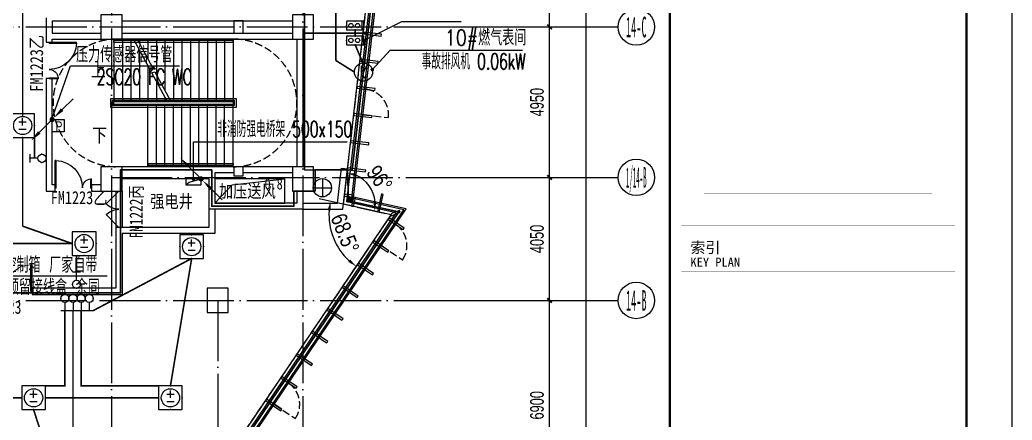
# Model space of a CAD drawing. Extents: x -233336 to 840473, y -28113 to 330904.
# Drawn here: x 106590 to 139220, y 92861 to 106034 of the extents above; entities that cross this region are included whole.
import ezdxf
from ezdxf.enums import TextEntityAlignment as Align
from ezdxf.xclip import XClip

# ---------------------------------------------------------------- set-up
doc = ezdxf.new("R2010")
doc.units = 0
doc.header["$LTSCALE"] = 1000
doc.header["$XCLIPFRAME"] = 2
for name, pattern in [('104-14# 核心筒$0$DASH', [0.35, 0.25, -0.1]), ('104-14# 核心筒$0$DOTE', [2.42, 2, -0.2, 0.02, -0.2]), ('14#楼幕墙$0$DASH', [0.35, 0.25, -0.1]), ('DASH', [0.35, 0.25, -0.1]), ('X-104 14#平面$0$$0$DASH', [0.35, 0.25, -0.1])]:
    doc.linetypes.add(name, pattern=pattern)
doc.layers.get('0').update_dxf_attribs({"linetype": 'CONTINUOUS'})
doc.layers.get('Defpoints').update_dxf_attribs({"linetype": 'CONTINUOUS'})
for name, color, linetype in [('104-14# 核心筒$0$01-标注_符号', 8, 'CONTINUOUS'), ('104-14# 核心筒$0$01-标注_轴线坐标', 8, 'CONTINUOUS'), ('104-14# 核心筒$0$02-TEXT_标注', 9, 'CONTINUOUS'), ('104-14# 核心筒$0$A-E_栏杆', 8, 'CONTINUOUS'), ('104-14# 核心筒$0$A-E_电梯', 8, 'CONTINUOUS'), ('104-14# 核心筒$0$A_AXIS-轴线', 8, '104-14# 核心筒$0$DOTE'), ('104-14# 核心筒$0$A_STR-砌块墙', 7, 'CONTINUOUS'), ('104-14# 核心筒$0$A_STR-砼柱', 8, 'CONTINUOUS'), ('104-14# 核心筒$0$AXIS_TEXT', 7, 'CONTINUOUS'), ('104-14# 核心筒$0$DOOR_FIRE', 8, 'CONTINUOUS'), ('104-14# 核心筒$0$DOOR_FIRE_TEXT', 7, 'CONTINUOUS'), ('104-14# 核心筒$0$DUCT-新风管立管', 3, 'CONTINUOUS'), ('104-14# 核心筒$0$DUCT-新风管端线', 2, 'CONTINUOUS'), ('14#楼幕墙$0$A-C_玻璃幕墙', 8, 'CONTINUOUS'), ('14#楼幕墙$0$A-C_窗', 8, 'CONTINUOUS'), ('AXIS_TEXT', 7, 'CONTINUOUS'), ('DIM-箱柜', 80, 'CONTINUOUS'), ('DUCT-加压送风管立管', 1, 'CONTINUOUS'), ('EQUIP-动力', 80, 'CONTINUOUS'), ('EQUIP-照明', 80, 'CONTINUOUS'), ('EQUIP-箱柜', 80, 'CONTINUOUS'), ('LWIRE', 80, 'CONTINUOUS'), ('TEL_LEAD', 80, 'CONTINUOUS'), ('WIRE-动力控制', 160, 'DASH'), ('WIRE-插座', 160, 'CONTINUOUS'), ('X-104 14#平面$0$01-标注_尺寸', 8, 'CONTINUOUS'), ('X-104 14#平面$0$02-TEXT_标注', 9, 'CONTINUOUS'), ('X-104 14#平面$0$02-TEXT_门窗', 9, 'CONTINUOUS'), ('X-104 14#平面$0$A-C_玻璃幕墙', 8, 'CONTINUOUS'), ('X-104 14#平面$0$A-C_门', 8, 'CONTINUOUS'), ('X-104 14#平面$0$A-TECH_结构', 8, 'CONTINUOUS'), ('X-104 14#平面$0$A_STR-砌块墙', 7, 'CONTINUOUS'), ('X-104 14#平面$0$DOOR_FIRE', 8, 'CONTINUOUS'), ('X-104 14#平面$0$DOOR_FIRE_TEXT', 7, 'CONTINUOUS')]:
    doc.layers.add(name, color=color, linetype=linetype)
doc.layers.add('104-14# 核心筒$0$04-不打印_辅助线', color=8, linetype='CONTINUOUS', plot=False)
doc.layers.add('2019.06.25燃气表间不打印', color=7, linetype='CONTINUOUS', plot=False)
doc.layers.add('X-104 14#平面$0$000套内', color=8, linetype='CONTINUOUS', lineweight=30)
doc.styles.add('104-14# 核心筒$0$_TCH_AXIS', font='STXIHEI.TTF', dxfattribs={"width": 0.8})
doc.styles.add('104-14# 核心筒$0$_TCH_DIM', font='ros.shx', dxfattribs={"bigfont": 'jd.shx'})
doc.styles.add('104-14# 核心筒$0$_TCH_DIM_T3', font='ros.shx', dxfattribs={"width": 0.705882, "bigfont": 'jd.shx'})
doc.styles.add('104-14# 核心筒$0$_TCH_SPACE', font='STXIHEI.TTF', dxfattribs={"width": 0.8, "height": 5})
doc.styles.add('104-14# 核心筒$0$_TCH_WINDOW', font='STXIHEI.TTF', dxfattribs={"width": 0.8, "height": 3.5})
doc.styles.add('104-14# 核心筒$0$Standard', font='STXIHEI.TTF', dxfattribs={"width": 0.8})
doc.styles.add('_TEL_DIM', font='ROMANS2', dxfattribs={"width": 0.8, "height": 3.5, "bigfont": 'HZDF2'})
doc.styles.add('COMPLEX', font='COMPLEX')
doc.styles.add('ros.jd', font='ROS', dxfattribs={"width": 0.8, "bigfont": 'JD'})
doc.styles.get("Standard").update_dxf_attribs({"font": 'GBENOR', "bigfont": 'GBCBIG'})
doc.styles.add('X-104 14#平面$0$_TCH_DIM_T3', font='ros.shx', dxfattribs={"width": 0.8, "bigfont": 'jd.shx'})
doc.styles.add('X-104 14#平面$0$_TCH_WINDOW', font='STXIHEI.TTF', dxfattribs={"width": 0.75, "height": 3.5})
doc.styles.add('X-104 14#平面$0$Standard', font='STXIHEI.TTF', dxfattribs={"width": 0.8})
doc.styles.add('图签信息$0$华文细黑', font='STXIHEI.TTF', dxfattribs={"height": 10})
doc.dimstyles.new('104-14# 核心筒$0$_TCH_ARCH&&150', dxfattribs={"dimtxt": 446.25, "dimasz": 150, "dimexe": 375, "dimexo": 450, "dimgap": 189.375, "dimtad": 1, "dimdec": 0, "dimzin": 0, "dimdsep": 46, "dimtxsty": '104-14# 核心筒$0$_TCH_DIM_T3', "dimblk": '104-14# 核心筒$0$_ArchTick', "dimcen": 0.09, "dimclrt": 7, "dimazin": 2, "dimtfac": 1, "dimtdec": 0, "dimtix": 1, "dimtmove": 2, "dimatfit": 3, "dimfxl": 0, "dimtolj": 1, "dimtzin": 0, "dimarcsym": 0})
doc.dimstyles.new('X-104 14#平面$0$_TCH_ARROW&&150', dxfattribs={"dimtxt": 525, "dimasz": 300, "dimexe": 375, "dimexo": 450, "dimgap": 150, "dimtad": 1, "dimdec": 0, "dimzin": 0, "dimdsep": 46, "dimtxsty": 'X-104 14#平面$0$_TCH_DIM_T3', "dimcen": 0.09, "dimclrt": 7, "dimazin": 2, "dimtfac": 1, "dimtdec": 0, "dimtix": 1, "dimtmove": 2, "dimatfit": 3, "dimfxl": 0, "dimtolj": 1, "dimtzin": 0, "dimarcsym": 0})

# ---------------------------------------------------------------- blocks, each defined once
blk = doc.blocks.new('$equip$00001811')
blk.add_circle((0, 0), 0.5)
for centre, radius, start, end in [((-0.073, -0.273), 0.0768, 17.2272, 184.2164), ((0.073, -0.227), 0.0769, 197.2591, 5.1179)]:
    blk.add_arc(centre, radius, start, end)
at = {"color": 7, "style": '_TEL_DIM'}
blk.add_attdef('$TEXT$', text='', height=0.4, dxfattribs=at).set_placement((0.001, 0.137), align=Align.MIDDLE_CENTER)
at = {"color": 7, "style": '_TEL_DIM', "flags": 1}
blk.add_attdef('A', text='', height=0.00002, dxfattribs=at).set_placement((0, 0), align=Align.MIDDLE_CENTER)
blk = doc.blocks.new('图框-A1+1-4')
for points, const_width in [([(0, 0), (1051, 0), (1051, 594), (0, 594)], 0.05), ([(976, 584), (25, 584), (25, 10), (976, 10)], 0.5)]:
    blk.add_lwpolyline(points, close=True, dxfattribs=dict(const_width=const_width))
blk = doc.blocks.new('图签信息')
at = {"const_width": 0.5}
blk.add_lwpolyline([(-65, 0), (0, 0), (0, 500.5), (-65, 500.5)], close=True, dxfattribs=at)
at = {"const_width": 0.05}
for points in [[(-62.5, 404.92), (-62.5, 227.83)], [(-62.5, 227.83), (-2.5, 227.83), (-2.5, 404.92)], [(-57.5, 234.85), (-7.5, 234.85)], [(-62.5, 227.83), (-2.5, 227.83)], [(-62.5, 217.74), (-2.5, 217.74)]]:
    blk.add_lwpolyline(points, dxfattribs=at)
at = {"style": '图签信息$0$华文细黑'}
for s, height, p in [('索引', 2.4, (-60.5, 224.14)), ('KEY PLAN', 2, (-60.5, 220.74))]:
    blk.add_text(s, height=height, dxfattribs=at).set_placement(p, align=Align.TOP_LEFT)
blk = doc.blocks.new('图签-A1')
at = {"color": 2}
blk.add_blockref('图签信息', (0, 0), dxfattribs=at)
blk = doc.blocks.new('14#楼幕墙$0$A$C103B1A8E')
blk.add_lwpolyline([(0, 0), (60, 0), (60, 600), (0, 600)], close=True)
blk = doc.blocks.new('14#楼幕墙$0$A$C678332E3')
blk.add_lwpolyline([(0, 0), (60, 0), (60, 300), (0, 300)], close=True)
blk = doc.blocks.new('14#楼幕墙$0$A$C09283E46')
for name, p, rotation in [('14#楼幕墙$0$A$C103B1A8E', (78635, 14194), 80.9518973650202), ('14#楼幕墙$0$A$C103B1A8E', (78494, 13305), 80.9518973650202), ('14#楼幕墙$0$A$C103B1A8E', (78352, 12416), 80.9518973650202), ('14#楼幕墙$0$A$C103B1A8E', (78211, 11528), 80.9518973650202), ('14#楼幕墙$0$A$C103B1A8E', (78069, 10639), 80.9518973650202), ('14#楼幕墙$0$A$C103B1A8E', (77927, 9750), 80.9518973650202), ('14#楼幕墙$0$A$C678332E3', (77494, 8938), 80.95189736021817), ('14#楼幕墙$0$A$C678332E3', (77417, 8648), 344.9518973637133), ('14#楼幕墙$0$A$C103B1A8E', (78470, 8986), 164.951897365091), ('14#楼幕墙$0$A$C103B1A8E', (79082, 7800), 53.45189736508175), ('14#楼幕墙$0$A$C678332E3', (78697, 8330), 289.2018973650997), ('14#楼幕墙$0$A$C103B1A8E', (78546, 7077), 53.45189736508175), ('14#楼幕墙$0$A$C103B1A8E', (78010, 6354), 53.45189736508175), ('14#楼幕墙$0$A$C103B1A8E', (77474, 5631), 53.45189736508175), ('14#楼幕墙$0$A$C103B1A8E', (76938, 4908), 53.45189736508175), ('14#楼幕墙$0$A$C103B1A8E', (76402, 4185), 53.45189736508175), ('14#楼幕墙$0$A$C103B1A8E', (75866, 3462), 53.45189736508175), ('14#楼幕墙$0$A$C103B1A8E', (75330, 2739), 53.45189736508175), ('14#楼幕墙$0$A$C103B1A8E', (74794, 2016), 53.45189736508175)]:
    blk.add_blockref(name, p, dxfattribs=dict(rotation=rotation))
blk = doc.blocks.new('14#楼幕墙$0$A$C2CD63A88')
at = {"linetype": '14#楼幕墙$0$DASH'}
blk.add_lwpolyline([(0, 670), (0, -170)], dxfattribs=at)
blk.add_arc((0, 670), 840, 270, 0, dxfattribs=at)
blk = doc.blocks.new('14#楼幕墙$0$$LinePat$岩棉板')
at = {"color": 0}
for p, q in [((0, -17), (12, -67)), ((12, -67), (24, -17))]:
    blk.add_line(p, q, dxfattribs=at)
for centre, start, end in [((12, -17), 0, 180), ((0, -67), 270, 0), ((24, -67), 180, 270)]:
    blk.add_arc(centre, 12, start, end, dxfattribs=at)
at = {"layer": 'Defpoints'}
blk.add_point((0, 0), dxfattribs=at)
at = {"layer": 'Defpoints', "color": 0}
blk.add_point((24, -84), dxfattribs=at)
blk = doc.blocks.new('14#楼幕墙')
at = {"layer": '14#楼幕墙$0$A-C_玻璃幕墙'}
for p, q in [((117234, 99966), (120415, 127674)), ((117344, 100044), (120524, 127748)), ((117508, 100161), (120687, 127858)), ((117563, 100200), (120742, 127895)), ((119297, 99814), (117563, 100200)), ((118802, 99617), (117234, 99966)), ((118967, 99683), (117344, 100044)), ((119215, 99782), (117508, 100161)), ((108911, 84979), (118802, 99617)), ((108961, 84876), (118967, 99683)), ((109037, 84720), (119215, 99782)), ((109062, 84668), (119297, 99814))]:
    blk.add_line(p, q, dxfattribs=at)
at = {"color": 8, "yscale": 1.782568518697715, "zscale": 1.782568518697715}
for p, xscale, rotation in [((117344, 100044), -1.87584175739491, 167.4518973650963), ((117354, 100134), 1.875841757394768, 83.45189736510692), ((117359, 100179), 1.875841757394768, 83.45189736510692), ((117388, 100035), -1.87584175739491, 167.4518973650963), ((117344, 100044), 1.875841757394768, 83.45189736510692), ((117349, 100089), 1.875841757394768, 83.45189736510692), ((117432, 100025), -1.87584175739491, 167.4518973650963), ((117476, 100015), -1.87584175739491, 167.4518973650963)]:
    blk.add_blockref('14#楼幕墙$0$$LinePat$岩棉板', p, dxfattribs=dict(at, xscale=xscale, rotation=rotation))
at = {"layer": '14#楼幕墙$0$A-C_玻璃幕墙', "rotation": 2.499999999999448}
blk.add_blockref('14#楼幕墙$0$A$C09283E46', (40532, 87891), dxfattribs=at)
at = {"layer": '14#楼幕墙$0$A-C_窗'}
for p, rotation in [((118540, 102836), 83.45189736509042), ((119035, 98230), 55.95189736508349), ((115508, 93010), 55.95189736508349)]:
    blk.add_blockref('14#楼幕墙$0$A$C2CD63A88', p, dxfattribs=dict(at, rotation=rotation))
blk = doc.blocks.new('104-14# 核心筒$0$$DorLib2D$00000225')
at = {"color": 0}
for p, q in [((0.475, -0.001), (0.475, 0.752)), ((0.475, 0.752), (0.5, 0.752)), ((0.5, -0.001), (0.5, 0.752)), ((-0.5, 0), (-0.5, 0.252)), ((-0.475, 0.252), (-0.5, 0.252)), ((-0.475, 0), (-0.475, 0.252)), ((-0.475, 0), (-0.5, 0)), ((0.475, -0.001), (0.5, -0.001))]:
    blk.add_line(p, q, dxfattribs=at)
for centre, radius, start, end in [((0.505, -0.002), 0.755, 92.2493, 179.7238), ((-0.501, 0.003), 0.251, 359.7899, 84.0974)]:
    blk.add_arc(centre, radius, start, end, dxfattribs=at)
blk = doc.blocks.new('_FZHK')
blk.add_lwpolyline([(-0.5, -0.5), (0.5, -0.5), (0.5, 0.5), (-0.5, 0.5)], close=True)
blk = doc.blocks.new('_AXISO')
blk.add_circle((0, 0), 0.5)
at = {"layer": 'AXIS_TEXT', "style": 'COMPLEX', "width": 1.041667}
blk.add_attdef('A', text='', height=0.56, dxfattribs=at).set_placement((-0.25, -0.28), (0.25, -0.28), align=Align.FIT)
blk = doc.blocks.new('104-14# 核心筒$0$_ArchTick')
at = {"color": 0, "linetype": 'ByBlock', "const_width": 0.4}
blk.add_lwpolyline([(-0.5, -0.5), (0.5, 0.5)], dxfattribs=at)
blk = doc.blocks.new('*D350')
at = {"layer": '104-14# 核心筒$0$01-标注_轴线坐标', "color": 0, "lineweight": -2}
for p, q in [((120710, 133825), (125585, 133825)), ((125210, 84184), (125210, 133825)), ((120710, 84184), (125585, 84184))]:
    blk.add_line(p, q, dxfattribs=at)
at = {"layer": 'Defpoints', "color": 0}
for p in [(120260, 133825), (125210, 133825), (120260, 84184)]:
    blk.add_point(p, dxfattribs=at)
at = {"layer": '104-14# 核心筒$0$01-标注_轴线坐标', "color": 0, "lineweight": -2, "xscale": 150, "yscale": 150, "zscale": 150}
for p, rotation in [((125210, 133825), 90), ((125210, 84184), 270)]:
    blk.add_blockref('104-14# 核心筒$0$_ArchTick', p, dxfattribs=dict(at, rotation=rotation))
at = {"layer": '104-14# 核心筒$0$01-标注_轴线坐标', "color": 7, "insert": (124797, 109004), "char_height": 446.2, "attachment_point": 5, "rotation": 90, "style": '104-14# 核心筒$0$_TCH_DIM_T3'}
blk.add_mtext('\\A1;49641', dxfattribs=at)
blk = doc.blocks.new('*D353')
at = {"layer": '104-14# 核心筒$0$01-标注_轴线坐标', "color": 0, "lineweight": -2}
for p, q in [((120710, 96800), (124385, 96800)), ((124010, 89900), (124010, 96800)), ((120710, 89900), (124385, 89900))]:
    blk.add_line(p, q, dxfattribs=at)
at = {"layer": 'Defpoints', "color": 0}
for p in [(120260, 96800), (124010, 96800), (120260, 89900)]:
    blk.add_point(p, dxfattribs=at)
at = {"layer": '104-14# 核心筒$0$01-标注_轴线坐标', "color": 0, "lineweight": -2, "xscale": 150, "yscale": 150, "zscale": 150}
for p, rotation in [((124010, 96800), 90), ((124010, 89900), 270)]:
    blk.add_blockref('104-14# 核心筒$0$_ArchTick', p, dxfattribs=dict(at, rotation=rotation))
at = {"layer": '104-14# 核心筒$0$01-标注_轴线坐标', "color": 7, "insert": (123597, 93350), "char_height": 446.2, "attachment_point": 5, "rotation": 90, "style": '104-14# 核心筒$0$_TCH_DIM_T3'}
blk.add_mtext('\\A1;6900', dxfattribs=at)
blk = doc.blocks.new('*D354')
at = {"layer": '104-14# 核心筒$0$01-标注_轴线坐标', "color": 0, "lineweight": -2}
for p, q in [((120710, 100850), (124385, 100850)), ((124010, 96800), (124010, 100850)), ((120710, 96800), (124385, 96800))]:
    blk.add_line(p, q, dxfattribs=at)
at = {"layer": 'Defpoints', "color": 0}
for p in [(120260, 100850), (124010, 100850), (120260, 96800)]:
    blk.add_point(p, dxfattribs=at)
at = {"layer": '104-14# 核心筒$0$01-标注_轴线坐标', "color": 0, "lineweight": -2, "xscale": 150, "yscale": 150, "zscale": 150}
for p, rotation in [((124010, 100850), 90), ((124010, 96800), 270)]:
    blk.add_blockref('104-14# 核心筒$0$_ArchTick', p, dxfattribs=dict(at, rotation=rotation))
at = {"layer": '104-14# 核心筒$0$01-标注_轴线坐标', "color": 7, "insert": (123597, 98825), "char_height": 446.2, "attachment_point": 5, "rotation": 90, "style": '104-14# 核心筒$0$_TCH_DIM_T3'}
blk.add_mtext('\\A1;4050', dxfattribs=at)
blk = doc.blocks.new('*D355')
at = {"layer": '104-14# 核心筒$0$01-标注_轴线坐标', "color": 0, "lineweight": -2}
for p, q in [((120710, 105800), (124385, 105800)), ((124010, 100850), (124010, 105800)), ((120710, 100850), (124385, 100850))]:
    blk.add_line(p, q, dxfattribs=at)
at = {"layer": 'Defpoints', "color": 0}
for p in [(120260, 105800), (124010, 105800), (120260, 100850)]:
    blk.add_point(p, dxfattribs=at)
at = {"layer": '104-14# 核心筒$0$01-标注_轴线坐标', "color": 0, "lineweight": -2, "xscale": 150, "yscale": 150, "zscale": 150}
for p, rotation in [((124010, 105800), 90), ((124010, 100850), 270)]:
    blk.add_blockref('104-14# 核心筒$0$_ArchTick', p, dxfattribs=dict(at, rotation=rotation))
at = {"layer": '104-14# 核心筒$0$01-标注_轴线坐标', "color": 7, "insert": (123597, 103325), "char_height": 446.2, "attachment_point": 5, "rotation": 90, "style": '104-14# 核心筒$0$_TCH_DIM_T3'}
blk.add_mtext('\\A1;4950', dxfattribs=at)
blk = doc.blocks.new('*D356')
at = {"layer": '104-14# 核心筒$0$01-标注_轴线坐标', "color": 0, "lineweight": -2}
for p, q in [((120710, 110750), (124385, 110750)), ((124010, 105800), (124010, 110750)), ((120710, 105800), (124385, 105800))]:
    blk.add_line(p, q, dxfattribs=at)
at = {"layer": 'Defpoints', "color": 0}
for p in [(120260, 110750), (124010, 110750), (120260, 105800)]:
    blk.add_point(p, dxfattribs=at)
at = {"layer": '104-14# 核心筒$0$01-标注_轴线坐标', "color": 0, "lineweight": -2, "xscale": 150, "yscale": 150, "zscale": 150}
for p, rotation in [((124010, 110750), 90), ((124010, 105800), 270)]:
    blk.add_blockref('104-14# 核心筒$0$_ArchTick', p, dxfattribs=dict(at, rotation=rotation))
at = {"layer": '104-14# 核心筒$0$01-标注_轴线坐标', "color": 7, "insert": (123597, 108275), "char_height": 446.2, "attachment_point": 5, "rotation": 90, "style": '104-14# 核心筒$0$_TCH_DIM_T3'}
blk.add_mtext('\\A1;4950', dxfattribs=at)
blk = doc.blocks.new('X-104 14#平面$0$rqg')
at = {"color": 3}
for p, q in [((-300, 0), (300, 0)), ((0, 300), (0, -300))]:
    blk.add_line(p, q, dxfattribs=at)
blk.add_circle((0, 0), 300, dxfattribs=at)
blk = doc.blocks.new('X-104 14#平面$0$$DorLib2D$00000002')
for p, q in [((-0.5, 0), (-0.5, 0.4875)), ((-0.475, 0.4875), (-0.5, 0.4875)), ((-0.475, 0), (-0.475, 0.4875)), ((0.475, 0), (0.475, 0.4875)), ((0.475, 0.4875), (0.5, 0.4875)), ((0.5, 0), (0.5, 0.4875)), ((-0.5, 0), (-0.475, 0)), ((0.5, 0), (0.475, 0))]:
    blk.add_line(p, q)
at = {"lineweight": 13}
for centre, start, end in [((-0.4875, 0), 0, 88.53072), ((0.4875, 0), 91.46928, 180)]:
    blk.add_arc(centre, 0.4875, start, end, dxfattribs=at)
blk = doc.blocks.new('X-104 14#平面$0$$DorLib2D$00000116')
at = {"color": 0}
for p, q in [((-0.5, 0), (-0.146, 0.354)), ((0.5, 0), (0.146, 0.354))]:
    blk.add_line(p, q, dxfattribs=at)
for centre, start, end in [((-0.5, 0), 0, 45), ((0.5, 0), 135, 180)]:
    blk.add_arc(centre, 0.5, start, end, dxfattribs=at)
blk = doc.blocks.new('*D214')
at = {"layer": 'Defpoints', "color": 0}
for p in [(118213, 100312), (117234, 99966), (117235, 99973), (117241, 99965)]:
    blk.add_point(p, dxfattribs=at)
at = {"layer": 'X-104 14#平面$0$01-标注_尺寸', "color": 0, "lineweight": -2}
for p, q in [((117286, 100420), (117395, 101371)), ((117680, 99867), (118614, 99659))]:
    blk.add_line(p, q, dxfattribs=at)
blk.add_arc((117234, 99966), 1039, 4.0599, 66.8439, dxfattribs=at)
at = {"layer": 'X-104 14#平面$0$01-标注_尺寸', "color": 0}
for points in [[(117630, 100873), (117655, 100970), (117353, 100998)], [(118320, 100036), (118220, 100044), (118248, 99741)]]:
    blk.add_solid(points, dxfattribs=at)
at = {"layer": 'X-104 14#平面$0$01-标注_尺寸', "color": 7, "insert": (118416, 100808), "char_height": 525, "attachment_point": 5, "rotation": 305.4519, "style": 'X-104 14#平面$0$_TCH_DIM_T3'}
blk.add_mtext('\\A1;96%%d', dxfattribs=at)
blk = doc.blocks.new('*D215')
at = {"layer": 'Defpoints', "color": 0}
for p in [(117949, 99807), (118802, 99617), (116787, 99252), (118312, 98893)]:
    blk.add_point(p, dxfattribs=at)
at = {"layer": 'X-104 14#平面$0$01-标注_尺寸', "color": 0, "lineweight": -2}
for p, q in [((117509, 99905), (116437, 100144)), ((118060, 98520), (117445, 97610))]:
    blk.add_line(p, q, dxfattribs=at)
blk.add_arc((118802, 99617), 2048, 175.853, 227.5508, dxfattribs=at)
at = {"layer": 'X-104 14#平面$0$01-标注_尺寸', "color": 0}
for points in [[(116710, 99773), (116809, 99758), (116803, 100062)], [(117451, 98146), (117389, 98067), (117655, 97921)]]:
    blk.add_solid(points, dxfattribs=at)
at = {"layer": 'X-104 14#平面$0$01-标注_尺寸', "color": 7, "insert": (117283, 99013), "char_height": 525, "attachment_point": 5, "rotation": 291.7019, "style": 'X-104 14#平面$0$_TCH_DIM_T3'}
blk.add_mtext('\\A1;68.5%%d', dxfattribs=at)
blk = doc.blocks.new('$equip$00001344')
for p, q in [((0.65, 0.65), (-0.65, 0.65)), ((-0.65, 0.65), (-0.65, -0.65)), ((0.65, -0.65), (0.65, 0.65)), ((-0.2, 0.2), (0.2, 0.2)), ((0, 0), (0, 0.4)), ((-0.2, -0.2), (0.2, -0.2)), ((-0.65, -0.65), (0.65, -0.65))]:
    blk.add_line(p, q)
blk.add_circle((0, 0), 0.5)
for p in [(0, 0.65), (-0.65, 0), (0.65, 0), (0, -0.65)]:
    blk.add_point(p)
at = {"flags": 9}
blk.add_attdef('A', (0, 0), '', height=0.00002, dxfattribs=at)
blk = doc.blocks.new('$equip$00002672')
for p, q in [((0.222, 0.889), (-0.222, 0.889)), ((0, 0.444), (0, 0.889))]:
    blk.add_line(p, q)
blk.add_circle((0, 0.222), 0.222)
for p in [(0, 0.889), (-0.222, 0.222), (0, 0), (0.222, 0.222)]:
    blk.add_point(p)
at = {"color": 7, "style": '_TEL_DIM', "flags": 1}
for tag in ['A', 'REMARK']:
    blk.add_attdef(tag, text='', height=0.00002, dxfattribs=at).set_placement((0, 0), align=Align.MIDDLE_CENTER)
blk = doc.blocks.new('$equip$00001234')
for p, q in [((0.707, 0.714), (-0.707, 0.714)), ((-0.707, 0.707), (-0.707, -0.007)), ((-0.707, 0), (0.707, 0)), ((0.542, 0.714), (0.542, 0)), ((0.707, 0), (0.707, 0.714))]:
    blk.add_line(p, q)
for centre in [(-0.35, 0.357), (0.2, 0.357)]:
    blk.add_circle(centre, 0.179)
at = {"layer": 'EQUIP-照明'}
for p in [(-0.707, 0.35), (0, 0.714), (0, 0), (0.707, 0.357)]:
    blk.add_point(p, dxfattribs=at)
at = {"layer": 'EQUIP-照明', "flags": 9}
blk.add_attdef('A', (0, 0), '', height=0.00002, dxfattribs=at)
blk = doc.blocks.new('$TelecSys$00000081')
for p, q in [((0.104, 0.104), (0.104, 0.104)), ((-0.104, -0.104), (-0.104, -0.104)), ((-1.15, -1.15), (-0.55, -0.55))]:
    blk.add_line(p, q)
at = {"const_width": 0.142}
blk.add_lwpolyline([(0.071, 0, 1), (-0.071, 0, 1)], format="xyb", close=True, dxfattribs=at)
blk.add_solid([(-0.62, -0.48), (-0.48, -0.62), (-0.1, -0.1)])
at = {"width": 0.8, "flags": 9}
blk.add_attdef('A', (0, 0), '', height=0.00002, rotation=180, dxfattribs=at)
blk = doc.blocks.new('$TelecSys$00000079')
for p, q in [((0.7, 0.7), (0, 0)), ((0.104, 0.104), (0.104, 0.104)), ((-0.104, -0.104), (-0.104, -0.104))]:
    blk.add_line(p, q)
at = {"const_width": 0.142}
blk.add_lwpolyline([(-0.071, 0, 1), (0.071, 0, 1)], format="xyb", close=True, dxfattribs=at)
blk.add_solid([(0.63, 0.77), (0.77, 0.63), (1.15, 1.15)])
at = {"width": 0.8, "flags": 9}
blk.add_attdef('A', (0, 0), '', height=0.00002, dxfattribs=at)
blk = doc.blocks.new('A$C78A82926')
at = {"layer": 'DUCT-加压送风管立管', "color": 0}
blk.add_lwpolyline([(0, 0), (400, 0), (400, -400), (0, -400)], close=True, dxfattribs=at)
at = {"layer": 'DUCT-加压送风管立管', "color": 0, "style": 'ros.jd', "width": 0.8}
blk.add_text('P', height=320, dxfattribs=at).set_placement((112, -379, -2600))
blk = doc.blocks.new('$TelecSys$00000078')
for p, q in [((1.15, 1.15), (0.55, 0.55)), ((0.104, 0.104), (0.104, 0.104)), ((-0.104, -0.104), (-0.104, -0.104))]:
    blk.add_line(p, q)
at = {"const_width": 0.142}
blk.add_lwpolyline([(-0.071, 0, 1), (0.071, 0, 1)], format="xyb", close=True, dxfattribs=at)
blk.add_solid([(0.62, 0.48), (0.48, 0.62), (0.1, 0.1)])
at = {"width": 0.8, "flags": 9}
blk.add_attdef('A', (0, 0), '', height=0.00002, dxfattribs=at)
blk = doc.blocks.new('$TelecSys$00000080')
for p, q in [((-0.7, -0.7), (0, 0)), ((0.104, 0.104), (0.104, 0.104)), ((-0.104, -0.104), (-0.104, -0.104))]:
    blk.add_line(p, q)
at = {"const_width": 0.142}
blk.add_lwpolyline([(0.071, 0, 1), (-0.071, 0, 1)], format="xyb", close=True, dxfattribs=at)
blk.add_solid([(-0.63, -0.77), (-0.77, -0.63), (-1.15, -1.15)])
at = {"width": 0.8, "flags": 9}
blk.add_attdef('A', (0, 0), '', height=0.00002, rotation=180, dxfattribs=at)
blk = doc.blocks.new('104-14# 核心筒')
blk.add_lwpolyline([(113700, 105400), (109780, 105400)])
at = {"layer": '104-14# 核心筒$0$01-标注_符号'}
for points in [[(109540, 104375, 0, 0, 0), (110350, 104375, 120, 0, 0), (110800, 104375, 0, 0, 0)], [(109540, 102225, 0, 0, 0), (114650, 102225, 0, 0, 0), (114650, 104375, 0, 0, 0), (111530, 104375, 120, 0, 0), (111080, 104375, 0, 0, 0)]]:
    blk.add_lwpolyline(points, format="xyseb", dxfattribs=at)
at = {"layer": '104-14# 核心筒$0$01-标注_轴线坐标'}
for p, q in [((120259.9, 105800), (126259.9, 105800)), ((120259.9, 100850), (126259.9, 100850)), ((120259.9, 96800), (126259.9, 96800))]:
    blk.add_line(p, q, dxfattribs=at)
at = {"layer": '104-14# 核心筒$0$04-不打印_辅助线', "linetype": '104-14# 核心筒$0$DASH'}
for centre, start, end in [((109780, 103300), 90, 270), ((113600, 103300), 270, 90)]:
    blk.add_arc(centre, 2100, start, end, dxfattribs=at)
at = {"layer": '104-14# 核心筒$0$A-E_栏杆'}
for p, q in [((113600, 105350), (109680, 105350)), ((109680, 105290), (109680, 105350)), ((113600, 105290), (109680, 105290)), ((113600, 105290), (113600, 105350)), ((109580, 103150), (109580, 103450)), ((109580, 103450), (113700, 103450)), ((113700, 103450), (113700, 103150)), ((113700, 103150), (109580, 103150)), ((109640, 103210), (109640, 103390)), ((109640, 103390), (113640, 103390)), ((113640, 103210), (109640, 103210)), ((113640, 103390), (113640, 103210)), ((110800, 101310), (113600, 101310)), ((110800, 101310), (110800, 101250)), ((110800, 101250), (113600, 101250)), ((113600, 101310), (113600, 101250))]:
    blk.add_line(p, q, dxfattribs=at)
at = {"layer": '104-14# 核心筒$0$A-E_电梯'}
for p, q in [((109680, 105400), (109680, 103350)), ((109950, 105400), (110330.2, 105400)), ((109960, 105400), (109960, 103350)), ((110240, 105400), (110240, 103350)), ((110330.2, 105400), (110847, 104442.1)), ((110443.8, 105400), (113600, 105400)), ((110443.8, 105400), (110947.7, 104466)), ((110520, 105400), (110520, 105258.8)), ((110800, 105400), (110800, 104739.8)), ((111080, 105400), (111080, 104220.8)), ((111360, 105400), (111360, 103701.8)), ((111640, 105400), (111640, 103350)), ((111920, 105400), (111920, 103350)), ((112200, 105400), (112200, 103350)), ((112480, 105400), (112480, 103350)), ((112760, 105400), (112760, 103350)), ((113040, 105400), (113040, 103350)), ((113320, 105400), (113320, 103350)), ((113600, 105400), (113600, 103350)), ((110520, 105048.2), (110520, 103350)), ((110800, 104529.2), (110800, 103350)), ((111020.6, 104483.3), (110841.8, 104282.3)), ((110847, 104442.1), (111020.6, 104483.3)), ((110841.8, 104282.3), (111023.5, 104325.4)), ((110922.8, 104301.5), (111436.2, 103350)), ((111023.5, 104325.4), (111549.8, 103350)), ((111080, 104010.2), (111080, 103350)), ((111360, 103491.2), (111360, 103350)), ((109680, 103350), (111436.2, 103350)), ((113600, 103250), (110800, 103250)), ((110800, 101200), (110800, 103250)), ((111080, 101200), (111080, 103250)), ((111360, 101200), (111360, 103250)), ((111549.8, 103350), (113600, 103350)), ((111640, 101200), (111640, 103250)), ((111920, 101200), (111920, 103250)), ((112200, 101200), (112200, 103250)), ((112480, 101200), (112480, 103250)), ((112760, 101200), (112760, 103250)), ((113040, 101200), (113040, 103250)), ((113320, 101200), (113320, 103250)), ((113600, 101200), (113600, 103250)), ((113600, 101200), (110800, 101200))]:
    blk.add_line(p, q, dxfattribs=at)
blk.add_lwpolyline([(113600, 103250), (109680, 103250), (109680, 103350), (113600, 103350)], close=True, dxfattribs=at)
at = {"layer": '104-14# 核心筒$0$A_AXIS-轴线'}
for p, q in [((109600, 139633.6), (109600, 80554.9)), ((115900, 139633.6), (115900, 80554.9)), ((-9370.1, 105800), (120259.9, 105800)), ((109600, 100850), (120259.9, 100850)), ((-9370.1, 96800), (120259.9, 96800)), ((113095, 96800), (113095, 80554.9))]:
    blk.add_line(p, q, dxfattribs=at)
at = {"layer": '104-14# 核心筒$0$A_STR-砌块墙'}
for p, q in [((107450, 106100), (107450, 105500)), ((107650, 106000), (107650, 105600)), ((107650, 106000), (109250, 106000)), ((109950, 106000), (115550, 106000)), ((115800, 105800), (115800, 105800)), ((107450, 105500), (107450, 105300)), ((107650, 105600), (109250, 105600)), ((107650, 105300), (107650, 105400)), ((107650, 105400), (109250, 105400)), ((109950, 105600), (115550, 105600)), ((109950, 105400), (115550, 105400)), ((115700, 105400), (115700, 101200)), ((115800, 105500), (115800, 105500)), ((115900, 105400), (115900, 101200)), ((107450, 105300), (107650, 105300)), ((107650, 104100), (107450, 104100)), ((107450, 104100), (107450, 100400)), ((107650, 100600), (107650, 104100)), ((112900, 101200), (109950, 101200)), ((113630, 101200), (112900, 101200)), ((115550, 101200), (113930, 101200)), ((109850, 101100), (109850, 101100)), ((113000, 101000), (113000, 100000)), ((113630, 101000), (113000, 101000)), ((115550, 101000), (113930, 101000)), ((115600, 101100), (115600, 101100)), ((115700, 101100), (115700, 101100)), ((115800, 101100), (115800, 101100)), ((107750, 100600), (107650, 100600)), ((107750, 100400), (107750, 100600)), ((109250, 100600), (108950, 100600)), ((108950, 100600), (108950, 100400)), ((109850, 100800), (109850, 100800)), ((112800, 100800), (109950, 100800)), ((112800, 100800), (112800, 99800)), ((107450, 100400), (107750, 100400)), ((108950, 100400), (109250, 100400)), ((109850, 100500), (109850, 100500)), ((115700, 100400), (115700, 100000)), ((115900, 100400), (115900, 99800)), ((115700, 100000), (113000, 100000)), ((115900, 99800), (112800, 99800))]:
    blk.add_line(p, q, dxfattribs=at)
at = {"layer": '104-14# 核心筒$0$DUCT-新风管立管'}
for p, q in [((115300, 100800), (113000, 100800)), ((113000, 100800), (113000, 100000)), ((115300, 100000), (115300, 100800)), ((113000, 100000), (115300, 100000))]:
    blk.add_line(p, q, dxfattribs=at)
at = {"layer": '104-14# 核心筒$0$DUCT-新风管端线'}
for p, q in [((113000, 100000), (113575, 100600)), ((113575, 100600), (115300, 100800))]:
    blk.add_line(p, q, dxfattribs=at)
at = {"layer": '104-14# 核心筒$0$01-标注_轴线坐标'}
ref = blk.add_blockref('_AXISO', (126859.9, 105800), dxfattribs=dict(at, xscale=1200, yscale=1200, zscale=1200))
ref.add_attrib('A', '14-C', dxfattribs={"layer": '104-14# 核心筒$0$AXIS_TEXT', "height": 678.82, "style": '104-14# 核心筒$0$_TCH_AXIS', "width": 0.414447}).set_placement((126520.5, 105460.6), (127199.3, 105460.6), align=Align.FIT)
ref = blk.add_blockref('_AXISO', (126859.9, 100850), dxfattribs=dict(at, xscale=1200, yscale=1200, zscale=1200))
ref.add_attrib('A', '1/14-B', dxfattribs={"layer": '104-14# 核心筒$0$AXIS_TEXT', "height": 678.82, "style": '104-14# 核心筒$0$_TCH_AXIS', "width": 0.310732}).set_placement((126520.5, 100510.6), (127199.3, 100510.6), align=Align.FIT)
ref = blk.add_blockref('_AXISO', (126859.9, 96800), dxfattribs=dict(at, xscale=1200, yscale=1200, zscale=1200))
ref.add_attrib('A', '14-B', dxfattribs={"layer": '104-14# 核心筒$0$AXIS_TEXT', "height": 678.82, "style": '104-14# 核心筒$0$_TCH_AXIS', "width": 0.46363}).set_placement((126520.5, 96460.6), (127199.3, 96460.6), align=Align.FIT)
at = {"layer": '104-14# 核心筒$0$A_STR-砼柱'}
for p, xscale, yscale, zscale in [((109600, 105800), 700, 800, 800), ((115900, 105800), 700, 800, 800), ((113780, 105800), 300, 400, 400), ((109600, 100800), 700, 800, 800), ((113780, 101050), 300, 300, 300), ((115900, 100800), 700, 800, 800), ((113095, 96800), 700, 800, 800)]:
    blk.add_blockref('_FZHK', p, dxfattribs=dict(at, xscale=xscale, yscale=yscale, zscale=zscale))
at = {"layer": '104-14# 核心筒$0$DOOR_FIRE'}
ref = blk.add_blockref('104-14# 核心筒$0$$DorLib2D$00000225', (107550, 104700), dxfattribs=dict(at, xscale=-1200, yscale=1200, zscale=200, rotation=270.0000000000008))
ref.add_attrib('A', 'FM1223乙', (107353.2, 103671.6), dxfattribs={"layer": '104-14# 核心筒$0$DOOR_FIRE_TEXT', "height": 428.14, "rotation": 90, "style": '104-14# 核心筒$0$_TCH_WINDOW', "width": 0.8})
ref = blk.add_blockref('104-14# 核心筒$0$$DorLib2D$00000225', (108350, 100500), dxfattribs=dict(at, xscale=1200, yscale=-1200, zscale=200, rotation=179.9999999996353))
ref.add_attrib('A', 'FM1223乙', (107605.5, 99969.2), dxfattribs={"layer": '104-14# 核心筒$0$DOOR_FIRE_TEXT', "height": 428.14, "rotation": 360, "style": '104-14# 核心筒$0$_TCH_WINDOW', "width": 0.8})
at = {"layer": '104-14# 核心筒$0$01-标注_符号', "color": 7, "style": '104-14# 核心筒$0$_TCH_DIM'}
for s, p in [('上', (108922.6, 104112.5)), ('下', (108963.3, 101962.5))]:
    blk.add_text(s, height=520.9, dxfattribs=at).set_placement(p)
at = {"layer": '104-14# 核心筒$0$02-TEXT_标注', "style": '104-14# 核心筒$0$Standard', "width": 0.8}
blk.add_text('加压送风', height=428.14, dxfattribs=at).set_placement((113134.3, 100185.2))
at = {"layer": '104-14# 核心筒$0$04-不打印_辅助线', "style": '104-14# 核心筒$0$_TCH_SPACE', "width": 0.8}
blk.add_text('0.8', height=366.98, dxfattribs=at).set_placement((114635.9, 100452.5))
at = {"layer": '104-14# 核心筒$0$01-标注_轴线坐标'}
for p1, p2, distance, text, picture, middle in [((120259.9, 84183.6), (120259.9, 133825), -4950, '49641', '*D350', (124797.4, 109004.3)), ((120259.9, 105800), (120259.9, 110750), -3750, '4950', '*D356', (123597.4, 108275)), ((120259.9, 100850), (120259.9, 105800), -3750, '4950', '*D355', (123597.4, 103325)), ((120259.9, 96800), (120259.9, 100850), -3750, '4050', '*D354', (123597.4, 98825)), ((120259.9, 89900), (120259.9, 96800), -3750, '6900', '*D353', (123597.4, 93350))]:
    dim = blk.add_aligned_dim(p1=p1, p2=p2, distance=distance, text=text, dimstyle='104-14# 核心筒$0$_TCH_ARCH&&150', dxfattribs=at)
    dim.commit()
    dim.dimension.update_dxf_attribs({"geometry": picture, "text_midpoint": middle})
blk = doc.blocks.new('X-104 14#平面')
blk.add_lwpolyline([(-18433.5, 63600), (139216.5, 63600), (139216.5, 152700), (-18433.5, 152700)], close=True)
at = {"layer": 'X-104 14#平面$0$000套内'}
blk.add_lwpolyline([(115950, 101100), (117513.1, 101081.9), (120578.2, 127784.4), (99531.2, 133640.3), (92084.5, 106875.7), (95700, 103260.2), (95700, 110500), (98900, 110500), (98900, 110500), (110900, 110500), (110900, 111900), (115950, 111900)], close=True, dxfattribs=at)
for points in [[(117398.5, 100083.4), (117398.5, 100083.4), (119049.6, 99715.9), (108986.5, 84823.7), (83829.7, 86604)], [(92650, 97050), (109900, 97050), (109900, 101100), (112900, 101100), (112900, 99900), (115600, 99900), (115600, 100394.2), (116300, 100400), (116300, 101100), (117364.2, 101100), (117398.5, 100083.4)], [(115950, 105600), (118031.7, 105600)]]:
    blk.add_lwpolyline(points, dxfattribs=at)
at = {"layer": 'X-104 14#平面$0$A-C_玻璃幕墙'}
blk.add_lwpolyline([(109062.3, 84667.9), (119297.3, 99814.5), (117562.9, 100200.5), (120741.8, 127894.6), (99426.9, 133825), (92631.2, 109400), (86987.2, 109400), (86987.2, 110600), (8392.2, 110600), (5688.7, 97881.2), (-2733.6, 99671.4), (-6009.8, 84258.3), (40178.1, 86274.9), (39845.1, 84183.6), (83845.6, 86452.5)], close=True, dxfattribs=at)
at = {"layer": 'X-104 14#平面$0$A-TECH_结构', "linetype": 'X-104 14#平面$0$$0$DASH'}
blk.add_lwpolyline([(120414.6, 127674.3), (99635.5, 133455.6), (96317.6, 121532.1), (85624.2, 124507.3), (87140.3, 129956.4), (83582.3, 130946.3), (66456.4, 115400), (609.3, 115400), (8.3, 112572.3), (4214.3, 111678.3), (1409.8, 98484.1), (-2502.5, 99315.7), (-5635.8, 84574.9), (40532.1, 86590.6), (40199.6, 84502.3), (83848.5, 86753.1), (108910.7, 84979.4), (118802, 99617.3), (117234.1, 99966.3)], close=True, dxfattribs=at)
at = {"layer": 'X-104 14#平面$0$A_STR-砌块墙'}
for p, q in [((117036.6, 100000), (117168.8, 101151.6)), ((117168.8, 101151.6), (117367.5, 101128.8)), ((117215, 99800), (117367.5, 101128.8)), ((109750, 100400), (109950, 100400)), ((115900, 100000), (117036.6, 100000)), ((115900, 100000), (115900, 99800)), ((112800, 99800), (112800, 99200)), ((113000, 99800), (112800, 99800)), ((113000, 99800), (113000, 99000)), ((115900, 99800), (117215, 99800)), ((109950, 99200), (109750, 99200)), ((109750, 99200), (109750, 99100)), ((112800, 99200), (109950, 99200)), ((109750, 99100), (109750, 97200)), ((113000, 99000), (109950, 99000)), ((109950, 99000), (109950, 97000)), ((109750, 97200), (107000, 97200)), ((107000, 97200), (107000, 97000)), ((107000, 97000), (109950, 97000))]:
    blk.add_line(p, q, dxfattribs=at)
at = {"layer": 'X-104 14#平面$0$DOOR_FIRE'}
for p, q in [((109750, 100400), (109750, 99200)), ((109950, 100400), (109950, 99200))]:
    blk.add_line(p, q, dxfattribs=at)
ref = blk.add_blockref('104-14# 核心筒', (0, 0))
XClip(ref).set_block_clipping_path([(-38664.3623821461, -25500), (139216.5485069363, 330900)])
blk.add_blockref('14#楼幕墙', (0, 0))
at = {"xscale": 150, "yscale": 150, "zscale": 150}
for name, p in [('图框-A1+1-4', (-18433.5, 63600)), ('图签-A1', (137716.5, 65100))]:
    blk.add_blockref(name, p, dxfattribs=at)
at = {"layer": 'Defpoints'}
blk.add_blockref('X-104 14#平面$0$rqg', (116537.2, 100508.4), dxfattribs=at)
at = {"layer": 'X-104 14#平面$0$A-C_门'}
ref = blk.add_blockref('X-104 14#平面$0$$DorLib2D$00000002', (106100, 97100), dxfattribs=dict(at, xscale=1800, yscale=1800, zscale=200, rotation=359.9999999999989))
ref.add_attrib('A', 'BM1823', (105330.1, 96362.5), dxfattribs={"layer": 'X-104 14#平面$0$02-TEXT_门窗', "height": 428.14, "style": 'X-104 14#平面$0$_TCH_WINDOW', "width": 0.75})
at = {"layer": 'X-104 14#平面$0$DOOR_FIRE'}
ref = blk.add_blockref('X-104 14#平面$0$$DorLib2D$00000116', (109850, 99800), dxfattribs=dict(at, xscale=1200, yscale=-1200, zscale=200, rotation=270.0000000000013))
ref.add_attrib('A', 'FM1222丙', (110625, 98839.9), dxfattribs={"layer": 'X-104 14#平面$0$DOOR_FIRE_TEXT', "height": 428.14, "rotation": 90, "style": 'X-104 14#平面$0$_TCH_WINDOW', "width": 0.75})
at = {"layer": 'X-104 14#平面$0$02-TEXT_标注', "style": 'X-104 14#平面$0$Standard', "width": 0.8}
blk.add_text('强电井', height=428.14, dxfattribs=at).set_placement((110877.2, 99848.9))
at = {"layer": 'X-104 14#平面$0$01-标注_尺寸'}
for base, center, p1, p2, text, picture, middle in [((118213.4, 100312.2), (117234.1, 99966.3), (117240.9, 99964.8), (117234.9, 99973.2), '96%%d', '*D214', (118416.1, 100808)), ((116787.1, 99251.7), (118802, 99617.3), (117948.5, 99807.3), (118312.4, 98892.9), '68.5%%d', '*D215', (117282.6, 99012.6))]:
    dim = blk.add_angular_dim_3p(base=base, center=center, p1=p1, p2=p2, text=text, dimstyle='X-104 14#平面$0$_TCH_ARROW&&150', dxfattribs=at)
    dim.commit()
    dim.dimension.update_dxf_attribs({"geometry": picture, "text_midpoint": middle})

msp = doc.modelspace()

# ---------------------------------------------------------------- linework, layer by layer
at = {"layer": '2019.06.25燃气表间不打印'}
for p, q in [((117898.2, 105357.1), (119153.7, 105980.3)), ((119153.7, 105980.3), (121100.8, 105980.3)), ((118179.3, 104394.4), (118763.3, 105033.4)), ((118763.3, 105033.4), (123122.3, 105033.4))]:
    msp.add_line(p, q, dxfattribs=at)
at = {"layer": '2019.06.25燃气表间不打印', "const_width": 52.5}
for points in [[(116980.5, 112025.5), (116980.5, 104695.7)], [(117615.4, 105700), (117615.4, 105500)], [(117615.4, 105214.3), (117868.2, 104614.1)], [(116980.5, 104695.7), (117590, 104314.9)]]:
    msp.add_lwpolyline(points, dxfattribs=at)
at = {"layer": '2019.06.25燃气表间不打印', "const_width": 60}
for points in [[(117871.4, 105343.8, 1), (117925.1, 105370.5, 1)], [(118159.1, 104372.3, 1), (118199.5, 104416.6, 1)]]:
    msp.add_lwpolyline(points, format="xyb", close=True, dxfattribs=at)
at = {"layer": 'DIM-箱柜'}
for p, q in [((112299.6, 100800), (112299.6, 102019.8)), ((112299.6, 102019.8), (117351.7, 102019.8)), ((104573, 97606), (109464.9, 97606))]:
    msp.add_line(p, q, dxfattribs=at)
at = {"layer": 'DIM-箱柜', "const_width": 60}
msp.add_lwpolyline([(112299.6, 100770, 1), (112299.6, 100830, 1)], format="xyb", close=True, dxfattribs=at)
at = {"layer": 'EQUIP-箱柜'}
for p, q in [((112049.6, 100600), (112155.2, 100696.9)), ((112155.2, 100696.9), (112549.6, 100800))]:
    msp.add_line(p, q, dxfattribs=at)
msp.add_lwpolyline([(112049.6, 100600), (112549.6, 100600), (112549.6, 100800), (112049.6, 100800)], close=True, dxfattribs=at)
at = {"layer": 'TEL_LEAD', "color": 80}
for p, q in [((107650, 102792.7), (108257.6, 104525.3)), ((108257.6, 104525.3), (111838.1, 104525.3))]:
    msp.add_line(p, q, dxfattribs=at)
at = {"layer": 'TEL_LEAD', "color": 80, "const_width": 60}
msp.add_lwpolyline([(107640.1, 102764.4, 1), (107659.9, 102821.1, 1)], format="xyb", close=True, dxfattribs=at)
at = {"layer": 'WIRE-动力控制', "color": 160, "const_width": 52.5}
for points in [[(107071.3, 102165.9), (107071.3, 101477.1)], [(108450.2, 97733.3), (108450.2, 98281)], [(112239.5, 98181), (109004.6, 96466.7)], [(107430.8, 93987.1), (108071.2, 93987.1), (108071.2, 96466.7)], [(108337.9, 96466.7), (108337.9, 91526.7)], [(111150.8, 93987.1), (108604.6, 93987.1), (108604.6, 96466.7)]]:
    msp.add_lwpolyline(points, dxfattribs=at)
at = {"layer": 'WIRE-插座', "color": 160, "linetype": 'Continuous', "const_width": 52.5}
for points in [[(106681.3, 102855.9), (106681.3, 108654.1)], [(106681.3, 102165.9), (106681.3, 99244.2)], [(106681.3, 99244.2), (108314.2, 98671)], [(99448.1, 98671), (108314.2, 98671)]]:
    msp.add_lwpolyline(points, dxfattribs=at)
at = {"layer": 'WIRE-插座', "color": 160, "const_width": 52.5}
for points in [[(111540.8, 93987.1), (112239.5, 98181)], [(102430.8, 93597.1), (106650.8, 93597.1)], [(107430.8, 93597.1), (111150.8, 93597.1)], [(107040.8, 93207.1), (108704.2, 88061)]]:
    msp.add_lwpolyline(points, dxfattribs=at)

# ---------------------------------------------------------------- block references
msp.add_blockref('X-104 14#平面', (0, 0))
at = {"color": 20}
msp.add_blockref('A$C78A82926', (107650, 102750), dxfattribs=at)
at = {"layer": '2019.06.25燃气表间不打印', "xscale": 400, "yscale": 400, "zscale": 400}
for p in [(117615.4, 105700), (117615.4, 105214.3)]:
    msp.add_blockref('$equip$00001234', p, dxfattribs=at)
at = {"layer": '2019.06.25燃气表间不打印', "xscale": 600, "yscale": 600, "zscale": 600}
msp.add_blockref('$equip$00001811', (117890, 104314.9, 3000), dxfattribs=at).add_auto_attribs({'$TEXT$': 'M'})
at = {"layer": 'EQUIP-动力', "color": 80, "xscale": 600, "yscale": 600, "zscale": 600}
for p in [(106681.3, 102555.9), (108704.2, 98671), (112239.5, 98571), (107040.8, 93597.1), (111540.8, 93597.1)]:
    msp.add_blockref('$equip$00001344', p, dxfattribs=at)
at = {"layer": 'EQUIP-照明', "color": 80, "xscale": 600, "yscale": 600, "zscale": 600}
for p, rotation in [((107450, 101477.1), 90), ((108071.2, 97000), 180), ((108337.9, 97000), 180), ((108604.6, 97000), 180), ((108871.2, 97000), 180)]:
    msp.add_blockref('$equip$00002672', p, dxfattribs=dict(at, rotation=rotation))
msp.add_blockref('$equip$00002672', (108450.2, 97200), dxfattribs=at)
at = {"layer": 'LWIRE', "xscale": 600, "yscale": 600, "zscale": 600}
msp.add_blockref('$TelecSys$00000078', (107650, 102750), dxfattribs=at)
at = {"layer": 'LWIRE', "color": 80, "xscale": 600, "yscale": 600, "zscale": 600}
msp.add_blockref('$TelecSys$00000080', (107650, 102750), dxfattribs=at)
at = {"layer": 'LWIRE', "xscale": 600, "yscale": 600, "zscale": 600, "rotation": 90}
for name in ['$TelecSys$00000079', '$TelecSys$00000081']:
    msp.add_blockref(name, (112549.6, 100800), dxfattribs=at)

# ---------------------------------------------------------------- texts
at = {"layer": '2019.06.25燃气表间不打印', "color": 7, "style": '_TEL_DIM'}
for s, height, width, p in [('10#燃气表间', 520.87, 0.8, (120570.6, 105188.2)), ('事故排风机 0.06kW', 525, 0.64, (119799.9, 104403.4))]:
    msp.add_text(s, height=height, dxfattribs=dict(at, width=width)).set_placement(p)
at = {"layer": 'DIM-箱柜', "color": 7, "style": '_TEL_DIM'}
for s, height, width, p in [('非消防强电桥架 500x150', 525, 0.64, (113081, 102177.3)), ('挡烟垂壁控制箱 厂家自带', 520.866, 0.8, (104498.1, 97711)), ('顶板预留接线盒 余同', 520.87, 0.8, (105371.1, 96976))]:
    msp.add_text(s, height=height, dxfattribs=dict(at, width=width)).set_placement(p)
at = {"layer": 'TEL_LEAD', "color": 7, "style": '_TEL_DIM'}
for s, height, width, p in [('压力传感器信号管', 520.87, 0.8, (108439.7, 104630.3)), ('2SC20 FC WC', 525, 0.64, (109120, 103895.3))]:
    msp.add_text(s, height=height, dxfattribs=dict(at, width=width)).set_placement(p)

doc.saveas('drawing.dxf')
